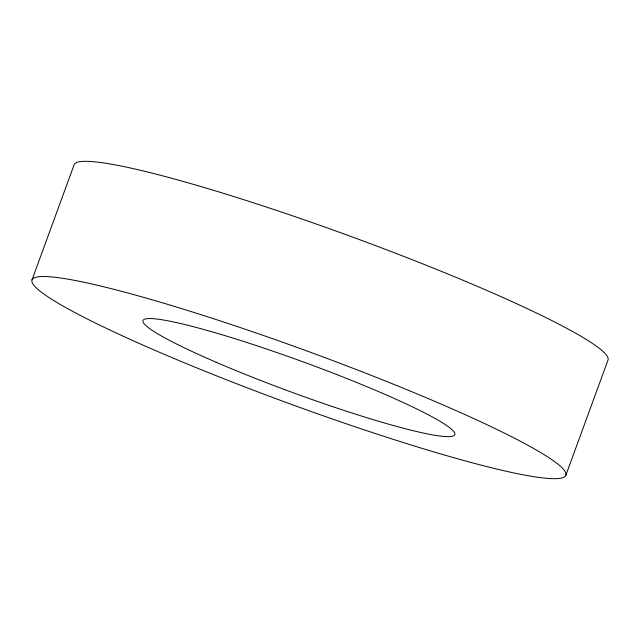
<?xml version="1.0" encoding="UTF-8"?>
<svg xmlns="http://www.w3.org/2000/svg" width="640" height="640" viewBox="0 0 640 640"><rect width="100%" height="100%" fill="white"/><g stroke="black" fill="none" stroke-linecap="round" stroke-linejoin="round"><path stroke-width="0.96" d="M32 279.92L74.152 164.72A284.232 27.736 20.1 0 1 350.608 236.36A284.232 27.736 20.1 0 1 608 360.08L565.848 475.28A284.232 27.736 20.1 0 1 157.208 351.312A284.232 27.736 20.1 0 1 173.72 306.2A284.232 27.736 20.1 0 1 565.848 475.28M216.152 362.248A166.016 16.2 20.1 0 0 454.824 434.648A166.016 16.2 20.1 0 0 225.792 335.896A166.016 16.2 20.1 0 0 216.152 362.248"/></g></svg>
